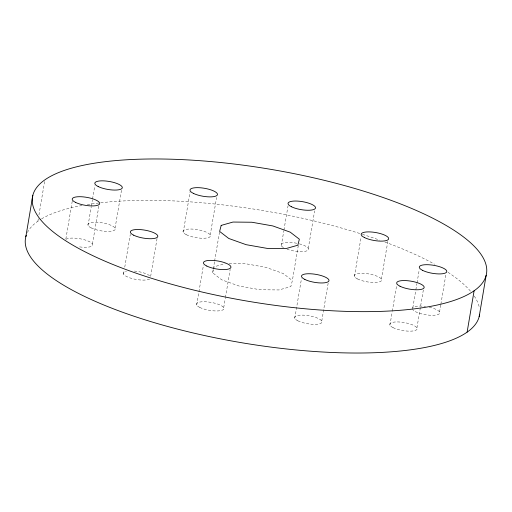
<?xml version="1.0" encoding="UTF-8"?>
<svg xmlns="http://www.w3.org/2000/svg" width="512" height="512" viewBox="0 0 512 512"><rect width="100%" height="100%" fill="white"/><g stroke="black" fill="none" stroke-linecap="round" stroke-linejoin="round"><path stroke-width="0.38" stroke-dasharray="2.56 1.92" d="M37.888 221.222L38.413 218.099M38.944 214.976L44.621 181.414M65.85 239.027L72.32 200.781M88.07 225.504L91.238 206.771M91.373 205.99L92.429 199.75M92.557 198.97L94.803 185.696M92.454 244.006L98.925 205.76M115.072 228.141L121.542 189.894M123.578 274.17L124.237 270.266M124.768 267.149L130.31 234.362M157.05 238.56L150.586 276.806A13.92 4.045 9.6 0 0 132.992 270.944M183.238 232.326L190.106 191.731M196.704 305.037L198.816 292.544M198.944 291.763L203.437 265.222M210.246 234.963L216.582 197.491M298.31 245.453L292.371 280.576L290.822 286.592L279.014 289.946L260.096 289.754L239.142 286.054L221.773 279.846L212.634 272.794L213.158 269.67M213.293 268.89L214.483 261.862M214.611 261.082L219.501 232.205M223.706 307.674L225.293 298.304M225.421 297.523L230.176 269.421M281.299 245.702L283.808 230.867M283.936 230.086L288.032 205.888M294.758 318.413L301.491 278.598M308.301 248.339L314.637 210.867M321.76 321.05L328.23 282.797M354.419 276.563L361.152 236.755M381.421 279.2L387.891 240.954M389.926 325.229L392.173 311.955M392.307 311.174L396.794 284.634M412.813 307.802L415.712 290.63M415.846 289.85L416.902 283.603M417.037 282.822L419.277 269.555M416.934 327.866L423.398 289.613M439.552 312L440.736 304.973M440.87 304.192L446.016 273.754M212.634 272.794L213.408 269.786M213.6 269.037L214.176 266.784L225.254 263.635M229.146 263.456L244.909 263.622L265.856 267.315L283.232 273.523L292.371 280.576M27.418 232.525A230.227 66.925 9.6 0 1 40.922 219.245M41.568 218.861A230.227 66.925 9.6 0 1 82.029 205.517M87.315 204.608A230.227 66.925 9.6 0 1 99.917 202.874M100.736 202.778A230.227 66.925 9.6 0 1 361.638 234.074M362.406 234.323A230.227 66.925 9.6 0 1 379.578 240.109M384.864 242.022A230.227 66.925 9.6 0 1 434.618 264.256M447.968 272.288A230.227 66.925 9.6 0 1 471.034 291.821M474.253 296.083A230.227 66.925 9.6 0 1 479.405 307.853M149.632 279.104A13.92 4.045 9.6 0 1 129.856 277.862A13.92 4.045 9.6 0 1 126.445 271.251M299.322 243.846A13.92 4.045 9.6 0 1 307.078 250.758A13.92 4.045 9.6 0 1 287.072 249.216M283.526 247.622A13.92 4.045 9.6 0 1 283.232 243.014A13.92 4.045 9.6 0 1 297.261 243.366M65.978 239.334A13.92 4.045 9.6 0 1 82.33 239.238A13.92 4.045 9.6 0 1 92.525 245.44A13.92 4.045 9.6 0 1 77.946 246.624M429.222 307.181A13.92 4.045 9.6 0 1 436.045 315.04A13.92 4.045 9.6 0 1 412.877 309.824M412.544 309.363A13.92 4.045 9.6 0 1 425.594 306.515M297.856 320.8A13.92 4.045 9.6 0 0 321.242 323.085A13.92 4.045 9.6 0 0 305.69 315.302A13.92 4.045 9.6 0 0 297.856 320.8M186.336 234.714A13.92 4.045 9.6 0 0 209.722 236.998A13.92 4.045 9.6 0 0 194.17 229.216A13.92 4.045 9.6 0 0 186.336 234.714M357.517 278.95A13.92 4.045 9.6 0 0 380.902 281.235A13.92 4.045 9.6 0 0 365.35 273.459A13.92 4.045 9.6 0 0 357.517 278.95M199.795 307.424A13.92 4.045 9.6 0 0 223.181 309.709A13.92 4.045 9.6 0 0 207.635 301.926A13.92 4.045 9.6 0 0 199.795 307.424M91.168 227.898A13.92 4.045 9.6 0 0 114.554 230.182A13.92 4.045 9.6 0 0 99.002 222.4A13.92 4.045 9.6 0 0 91.168 227.898M393.024 327.616A13.92 4.045 9.6 0 0 416.41 329.901A13.92 4.045 9.6 0 0 400.858 322.118A13.92 4.045 9.6 0 0 393.024 327.616"/><path stroke-width="0.77" d="M25.843 236.691L32.838 195.322M467.117 332.147L474.112 290.778M479.162 316.678L486.157 275.309A230.227 66.925 9.6 0 0 160.634 158.995A230.227 66.925 9.6 0 0 131.706 271.635A230.227 66.925 9.6 0 0 486.157 275.309M479.584 314.534A230.227 66.925 9.6 0 1 237.037 341.933A230.227 66.925 9.6 0 1 26.259 235.283M221.178 225.408L219.629 231.424L228.768 238.477L246.144 244.685L267.091 248.378L286.01 248.576L297.824 245.216L299.366 239.206L290.227 232.154L272.858 225.946L251.904 222.246L232.986 222.054L221.178 225.408M133.67 235.187A13.92 4.045 9.6 0 0 157.056 237.472A13.92 4.045 9.6 0 0 141.504 229.696A13.92 4.045 9.6 0 0 133.67 235.187M304.851 279.43A13.92 4.045 9.6 0 0 328.237 281.709A13.92 4.045 9.6 0 0 312.685 273.933A13.92 4.045 9.6 0 0 304.851 279.43M193.331 193.344A13.92 4.045 9.6 0 0 216.717 195.629A13.92 4.045 9.6 0 0 201.165 187.846A13.92 4.045 9.6 0 0 193.331 193.344M364.512 237.581A13.92 4.045 9.6 0 0 387.898 239.866A13.92 4.045 9.6 0 0 372.346 232.083A13.92 4.045 9.6 0 0 364.512 237.581M206.797 266.054A13.92 4.045 9.6 0 0 230.182 268.339A13.92 4.045 9.6 0 0 214.63 260.557A13.92 4.045 9.6 0 0 206.797 266.054M291.386 206.72A13.92 4.045 9.6 0 0 314.778 208.998A13.92 4.045 9.6 0 0 299.226 201.222A13.92 4.045 9.6 0 0 291.386 206.72M98.163 186.528A13.92 4.045 9.6 0 0 121.549 188.806A13.92 4.045 9.6 0 0 105.997 181.03A13.92 4.045 9.6 0 0 98.163 186.528M75.546 202.387A13.92 4.045 9.6 0 0 98.931 204.672A13.92 4.045 9.6 0 0 83.379 196.896A13.92 4.045 9.6 0 0 75.546 202.387M400.019 286.246A13.92 4.045 9.6 0 0 423.405 288.531A13.92 4.045 9.6 0 0 407.853 280.749A13.92 4.045 9.6 0 0 400.019 286.246M422.637 270.381A13.92 4.045 9.6 0 0 446.022 272.666A13.92 4.045 9.6 0 0 430.47 264.883A13.92 4.045 9.6 0 0 422.637 270.381"/></g></svg>
